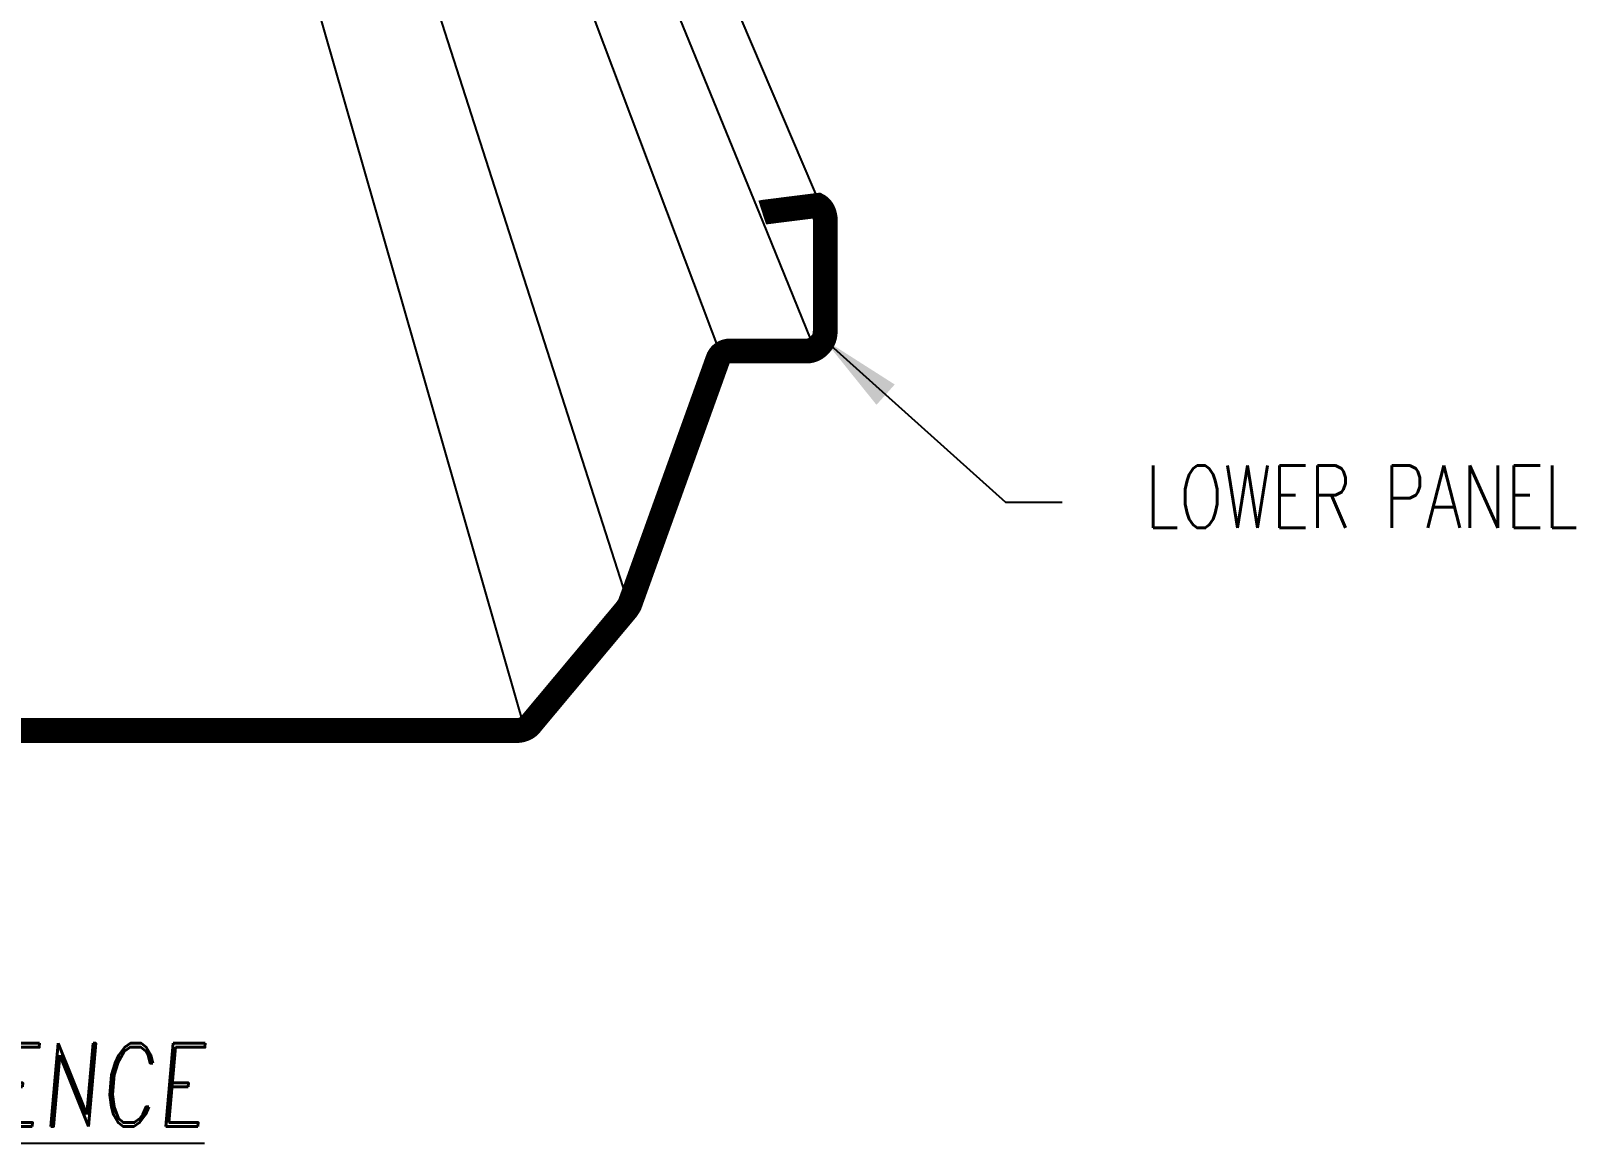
# Model space of a CAD drawing. Header units: inches. Extents: x 2.8 to 49, y 4.7 to 45.8.
# Drawn here: x 15.86 to 25.15, y 4.71 to 11.39 of the extents above; entities that cross this region are included whole.
import ezdxf

# ---------------------------------------------------------------- set-up
doc = ezdxf.new("R2010")
doc.units = ezdxf.units.IN
doc.header["$MEASUREMENT"] = 0
for name, color, linetype in [('DIM', 7, 'Continuous'), ('LABEL', 6, 'Continuous'), ('PANEL-S', 11, 'Continuous'), ('TEXT', 2, 'Continuous')]:
    doc.layers.add(name, color=color, linetype=linetype)
doc.styles.add('ROMAND', font='romand', dxfattribs={"height": 0.075})
doc.styles.add('TEXT1', font='ROMANS.shx', dxfattribs={"width": 0.75, "height": 0.375})
doc.dimstyles.new('DETAIL$7', dxfattribs={"dimscale": 4, "dimtxt": 0.09375, "dimasz": 0.125, "dimexe": 0.0625, "dimexo": 0.125, "dimgap": 0.0625, "dimtad": 1, "dimdec": 4, "dimzin": 3, "dimdsep": 46, "dimlunit": 4, "dimtxsty": 'TEXT1', "dimblk": 'ARCHTICK', "dimcen": 0.0625, "dimclrd": 7, "dimclre": 7, "dimclrt": 2, "dimadec": 0, "dimazin": 0, "dimtfac": 0.59375, "dimtdec": 4, "dimtmove": 0, "dimatfit": 3, "dimfxl": 0, "dimfrac": 2, "dimtolj": 1, "dimtzin": 3, "dimarcsym": 0})

# ---------------------------------------------------------------- blocks, each defined once
blk = doc.blocks.new('LAY-LAB')
at = {"layer": 'LABEL', "color": 6, "style": 'ROMAND', "oblique": 5, "width": 0.75}
blk.add_attdef('LAY-LAB', (0.017, 0.0362), '', height=0.1875, dxfattribs=at)
blk = doc.blocks.new('_ArchTick')
at = {"color": 0, "linetype": 'ByBlock', "const_width": 0.15}
blk.add_lwpolyline([(-0.5, -0.5), (0.5, 0.5)], dxfattribs=at)

msp = doc.modelspace()

# ---------------------------------------------------------------- linework, layer by layer
at = {"layer": 'PANEL-S'}
for p, q in [((20.00869, 9.4481), (16.63829, 18.38697)), ((19.45629, 7.93851), (16.34982, 17.61772)), ((18.62723, 14.25221), (20.26219, 10.23989)), ((20.62501, 10.30726), (18.93594, 14.27752)), ((18.82967, 7.19733), (17.06341, 13.35137)), ((20.26219, 10.23989), (20.57125, 9.48145))]:
    msp.add_line(p, q, dxfattribs=at)
at = {"layer": 'PANEL-S', "const_width": 0.14938}
msp.add_lwpolyline([(20.25704, 10.30194), (20.26005, 10.30291), (20.26306, 10.30373), (20.26611, 10.30426), (20.26909, 10.30462), (20.59086, 10.34519), (20.59636, 10.34208), (20.6015, 10.3384), (20.60628, 10.33421), (20.61077, 10.32955), (20.61483, 10.32453), (20.61859, 10.31909), (20.62196, 10.31333), (20.62501, 10.30726), (20.62764, 10.301), (20.62997, 10.29452), (20.63193, 10.28791), (20.63354, 10.28117), (20.63479, 10.27442), (20.63569, 10.2676), (20.63623, 10.26083), (20.63641, 9.60124), (20.63633, 9.59466), (20.63613, 9.58821), (20.63575, 9.58187), (20.63521, 9.57564), (20.63444, 9.56954), (20.63344, 9.56356), (20.63218, 9.5577), (20.63071, 9.5519), (20.62888, 9.54629), (20.62674, 9.54079), (20.62425, 9.53541), (20.62144, 9.53009), (20.61822, 9.52495), (20.61459, 9.51988), (20.61053, 9.51498), (20.60604, 9.51014), (20.60212, 9.50554), (20.59799, 9.50115), (20.59363, 9.49703), (20.5891, 9.49315), (20.58436, 9.48956), (20.5795, 9.48623), (20.57448, 9.4832), (20.56934, 9.48041), (20.56404, 9.47798), (20.55866, 9.47583), (20.5532, 9.474), (20.54768, 9.47244), (20.54204, 9.47125), (20.53641, 9.47037), (20.53073, 9.46983), (20.06453, 9.46965), (20.05791, 9.46945), (20.05147, 9.46874), (20.04518, 9.4676), (20.03912, 9.46595), (20.0332, 9.46392), (20.02757, 9.46141), (20.02217, 9.45848), (20.01707, 9.45511), (20.0122, 9.45136), (20.00772, 9.4472), (20.00354, 9.44263), (19.99975, 9.43765), (19.99632, 9.43232), (19.99331, 9.42658), (19.9907, 9.42048), (19.46228, 7.9514), (19.46126, 7.94865), (19.46015, 7.94596), (19.45893, 7.94339), (19.45765, 7.9409), (19.4563, 7.93853), (19.45493, 7.93622), (19.45351, 7.93399), (19.45214, 7.9318), (19.4507, 7.92972), (19.44929, 7.92765), (19.44791, 7.92566), (19.44659, 7.92364), (19.4453, 7.92174), (19.4441, 7.9198), (19.44299, 7.91789), (18.87015, 7.23275), (18.86616, 7.22725), (18.86186, 7.22211), (18.85724, 7.21733), (18.85234, 7.21285), (18.84714, 7.20879), (18.84174, 7.20502), (18.8361, 7.20165), (18.83028, 7.1986), (18.82422, 7.19597), (18.81807, 7.19364), (18.81175, 7.19169), (18.80536, 7.19008), (18.79884, 7.18882), (18.79229, 7.18792), (18.78567, 7.18738), (15.71721, 7.18721)], dxfattribs=at)

# ---------------------------------------------------------------- block references
at = {"layer": 'LABEL', "xscale": 2.666666666666679, "yscale": 2.666666666666671, "zscale": 2.66666666666668}
msp.add_blockref('LAY-LAB', (8.73438, 4.70979), dxfattribs=at).add_auto_attribs({'LAY-LAB': '%%UPANEL INSTALLATION SEQUENCE'})

# ---------------------------------------------------------------- texts
at = {"layer": 'TEXT', "insert": (25.16372, 8.78067), "char_height": 0.375, "attachment_point": 3, "style": 'TEXT1'}
msp.add_mtext('LOWER PANEL', dxfattribs=at)

# ---------------------------------------------------------------- leaders
at = {"layer": 'DIM'}
msp.add_leader([(20.62674, 9.54079), (21.72053, 8.56054), (22.06104, 8.56054)], dimstyle='DETAIL$7', dxfattribs=at)

doc.saveas('drawing.dxf')
